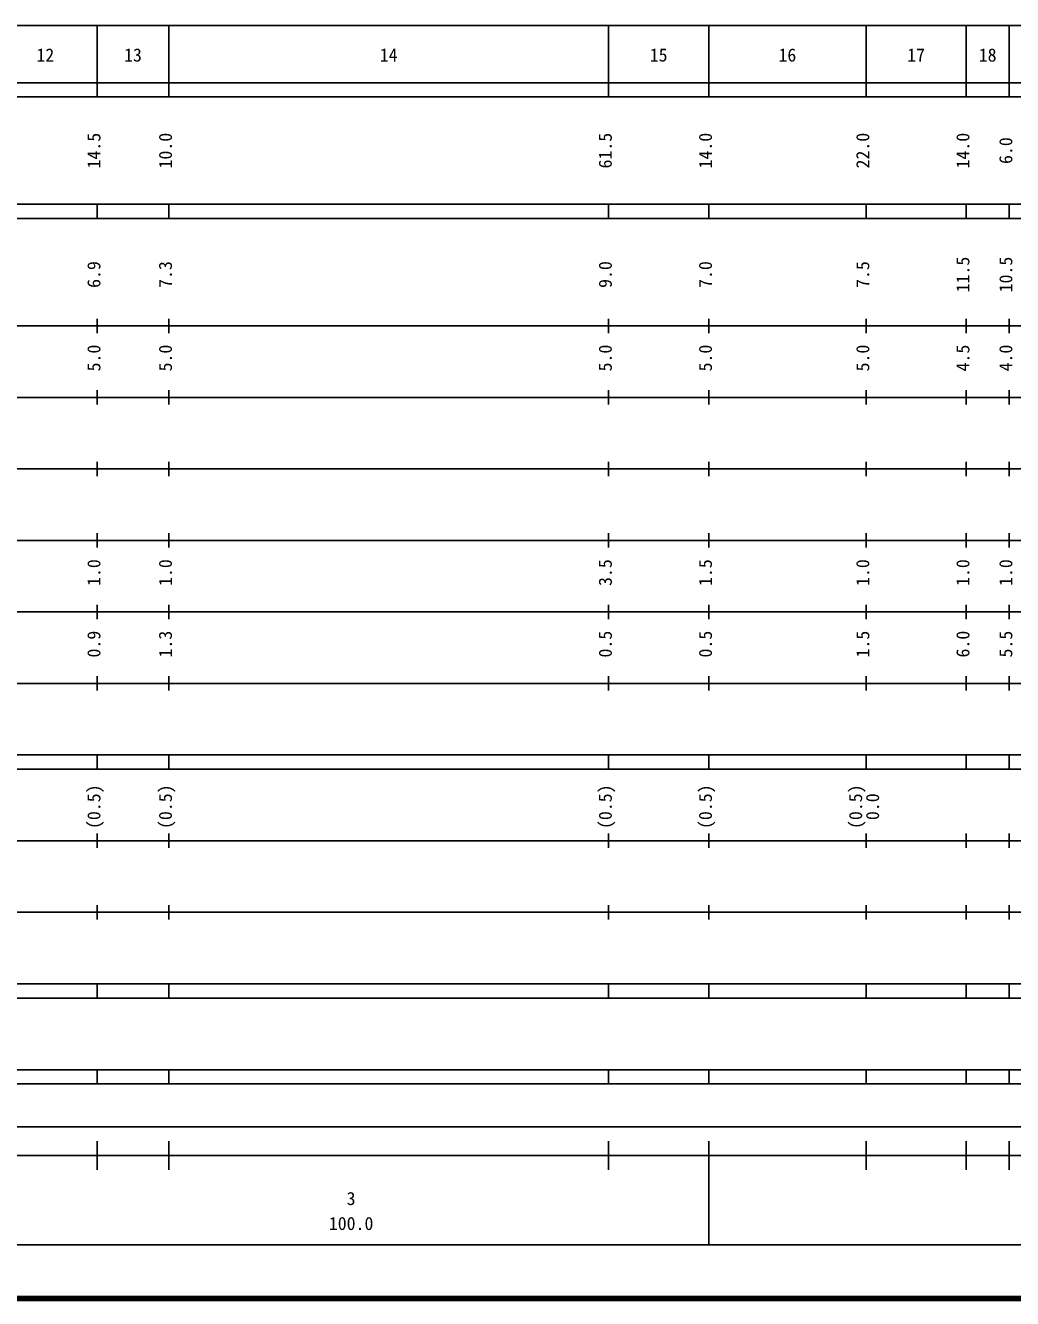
# Model space of a CAD drawing. Units: millimetres on the paper, enlarged 1000 times. Extents: x 40000 to 680000, y 20000 to 380000.
# Drawn here: x 272471 to 410482, y 20000 to 198000 of the extents above; entities that cross this region are included whole.
import ezdxf
from ezdxf.enums import TextEntityAlignment as Align

# ---------------------------------------------------------------- set-up
doc = ezdxf.new("R2010")
doc.units = ezdxf.units.MM
doc.header["$LTSCALE"] = 1000
doc.layers.add('M-TTL', color=2, linetype='Continuous', lineweight=140)
doc.layers.add('M-TTL-BAND', color=7, linetype='Continuous', lineweight=25)
doc.styles.add('ＭＳ ゴシック', font='')
doc.styles.get('ＭＳ ゴシック').set_extended_font_data('MS Gothic')

msp = doc.modelspace()

# ---------------------------------------------------------------- linework, layer by layer
at = {"layer": 'M-TTL'}
msp.add_line((40000, 20000), (680000, 20000), dxfattribs=at)
at = {"layer": 'M-TTL-BAND'}
for p, q in [((68000, 198000), (579000, 198000)), ((282500, 188000), (282500, 198000)), ((292500, 188000), (292500, 198000)), ((354000, 188000), (354000, 198000)), ((368000, 188000), (368000, 198000)), ((390000, 188000), (390000, 198000)), ((404000, 188000), (404000, 198000)), ((410000, 188000), (410000, 198000)), ((40000, 190000), (579000, 190000)), ((40000, 188000), (579000, 188000)), ((40000, 173000), (579000, 173000)), ((282500, 171000), (282500, 173000)), ((292500, 171000), (292500, 173000)), ((354000, 171000), (354000, 173000)), ((368000, 171000), (368000, 173000)), ((390000, 171000), (390000, 173000)), ((404000, 171000), (404000, 173000)), ((410000, 171000), (410000, 173000)), ((40000, 171000), (579000, 171000)), ((282500, 155000), (282500, 157000)), ((292500, 155000), (292500, 157000)), ((354000, 155000), (354000, 157000)), ((368000, 155000), (368000, 157000)), ((390000, 155000), (390000, 157000)), ((404000, 155000), (404000, 157000)), ((410000, 155000), (410000, 157000)), ((40000, 156000), (579000, 156000)), ((46000, 146000), (579000, 146000)), ((282500, 145000), (282500, 147000)), ((292500, 145000), (292500, 147000)), ((354000, 145000), (354000, 147000)), ((368000, 145000), (368000, 147000)), ((390000, 145000), (390000, 147000)), ((404000, 145000), (404000, 147000)), ((410000, 145000), (410000, 147000)), ((52000, 136000), (579000, 136000)), ((282500, 135000), (282500, 137000)), ((292500, 135000), (292500, 137000)), ((354000, 135000), (354000, 137000)), ((368000, 135000), (368000, 137000)), ((390000, 135000), (390000, 137000)), ((404000, 135000), (404000, 137000)), ((410000, 135000), (410000, 137000)), ((282500, 125000), (282500, 127000)), ((292500, 125000), (292500, 127000)), ((354000, 125000), (354000, 127000)), ((368000, 125000), (368000, 127000)), ((390000, 125000), (390000, 127000)), ((404000, 125000), (404000, 127000)), ((410000, 125000), (410000, 127000)), ((46000, 126000), (579000, 126000)), ((52000, 116000), (579000, 116000)), ((282500, 115000), (282500, 117000)), ((292500, 115000), (292500, 117000)), ((354000, 115000), (354000, 117000)), ((368000, 115000), (368000, 117000)), ((390000, 115000), (390000, 117000)), ((404000, 115000), (404000, 117000)), ((410000, 115000), (410000, 117000)), ((282500, 105000), (282500, 107000)), ((292500, 105000), (292500, 107000)), ((354000, 105000), (354000, 107000)), ((368000, 105000), (368000, 107000)), ((390000, 105000), (390000, 107000)), ((404000, 105000), (404000, 107000)), ((410000, 105000), (410000, 107000)), ((46000, 106000), (579000, 106000)), ((40000, 96000), (579000, 96000)), ((282500, 94000), (282500, 96000)), ((292500, 94000), (292500, 96000)), ((354000, 94000), (354000, 96000)), ((368000, 94000), (368000, 96000)), ((390000, 94000), (390000, 96000)), ((404000, 94000), (404000, 96000)), ((410000, 94000), (410000, 96000)), ((40000, 94000), (579000, 94000)), ((49000, 84000), (579000, 84000)), ((282500, 83000), (282500, 85000)), ((292500, 83000), (292500, 85000)), ((354000, 83000), (354000, 85000)), ((368000, 83000), (368000, 85000)), ((390000, 83000), (390000, 85000)), ((404000, 83000), (404000, 85000)), ((410000, 83000), (410000, 85000)), ((282500, 73000), (282500, 75000)), ((292500, 73000), (292500, 75000)), ((354000, 73000), (354000, 75000)), ((368000, 73000), (368000, 75000)), ((390000, 73000), (390000, 75000)), ((404000, 73000), (404000, 75000)), ((410000, 73000), (410000, 75000)), ((40000, 74000), (579000, 74000)), ((40000, 64000), (579000, 64000)), ((282500, 62000), (282500, 64000)), ((292500, 62000), (292500, 64000)), ((354000, 62000), (354000, 64000)), ((368000, 62000), (368000, 64000)), ((390000, 62000), (390000, 64000)), ((404000, 62000), (404000, 64000)), ((410000, 62000), (410000, 64000)), ((40000, 62000), (579000, 62000)), ((40000, 52000), (579000, 52000)), ((282500, 50000), (282500, 52000)), ((292500, 50000), (292500, 52000)), ((354000, 50000), (354000, 52000)), ((368000, 50000), (368000, 52000)), ((390000, 50000), (390000, 52000)), ((404000, 50000), (404000, 52000)), ((410000, 50000), (410000, 52000)), ((40000, 50000), (579000, 50000)), ((71000, 44000), (565000, 44000)), ((282500, 38000), (282500, 42000)), ((292500, 38000), (292500, 42000)), ((354000, 38000), (354000, 42000)), ((368000, 27500), (368000, 42000)), ((390000, 38000), (390000, 42000)), ((404000, 38000), (404000, 42000)), ((410000, 38000), (410000, 42000)), ((40000, 40000), (579000, 40000)), ((68000, 27500), (579000, 27500))]:
    msp.add_line(p, q, dxfattribs=at)

# ---------------------------------------------------------------- texts
at = {"layer": 'M-TTL-BAND', "style": 'ＭＳ ゴシック'}
for s, p in [('12', (275250, 192405)), ('13', (287500, 192405)), ('14', (323250, 192405)), ('15', (361000, 192405)), ('16', (379000, 192405)), ('17', (397000, 192405)), ('18', (407000, 192405)), ('3', (318000, 32523)), ('100.0', (318000, 29033))]:
    msp.add_text(s, height=1833, dxfattribs=at).set_placement(p, align=Align.BOTTOM_CENTER)
for s, p in [('14.5', (283500, 180500)), ('10.0', (293500, 180500)), ('61.5', (355000, 180500)), ('14.0', (369000, 180500)), ('22.0', (391000, 180500)), ('14.0', (405000, 180500)), ('6.0', (411000, 180500)), ('6.9', (283500, 163174)), ('7.3', (293500, 163174)), ('9.0', (355000, 163174)), ('7.0', (369000, 163174)), ('7.5', (391000, 163174)), ('11.5', (405000, 163174)), ('10.5', (411000, 163174)), ('5.0', (283500, 151500)), ('5.0', (293500, 151500)), ('5.0', (355000, 151500)), ('5.0', (369000, 151500)), ('5.0', (391000, 151500)), ('4.5', (405000, 151500)), ('4.0', (411000, 151500)), ('1.0', (283500, 121500)), ('1.0', (293500, 121500)), ('3.5', (355000, 121500)), ('1.5', (369000, 121500)), ('1.0', (391000, 121500)), ('1.0', (405000, 121500)), ('1.0', (411000, 121500)), ('0.9', (283500, 111500)), ('1.3', (293500, 111500)), ('0.5', (355000, 111500)), ('0.5', (369000, 111500)), ('1.5', (391000, 111500)), ('6.0', (405000, 111500)), ('5.5', (411000, 111500)), ('(0.5)', (283500, 88764)), ('(0.5)', (293500, 88764)), ('(0.5)', (355000, 88764)), ('(0.5)', (369000, 88764)), ('(0.5)', (390000, 88764)), ('0.0', (392370, 88764))]:
    msp.add_text(s, height=1833, rotation=90, dxfattribs=at).set_placement(p, align=Align.BOTTOM_CENTER)

doc.saveas('drawing.dxf')
